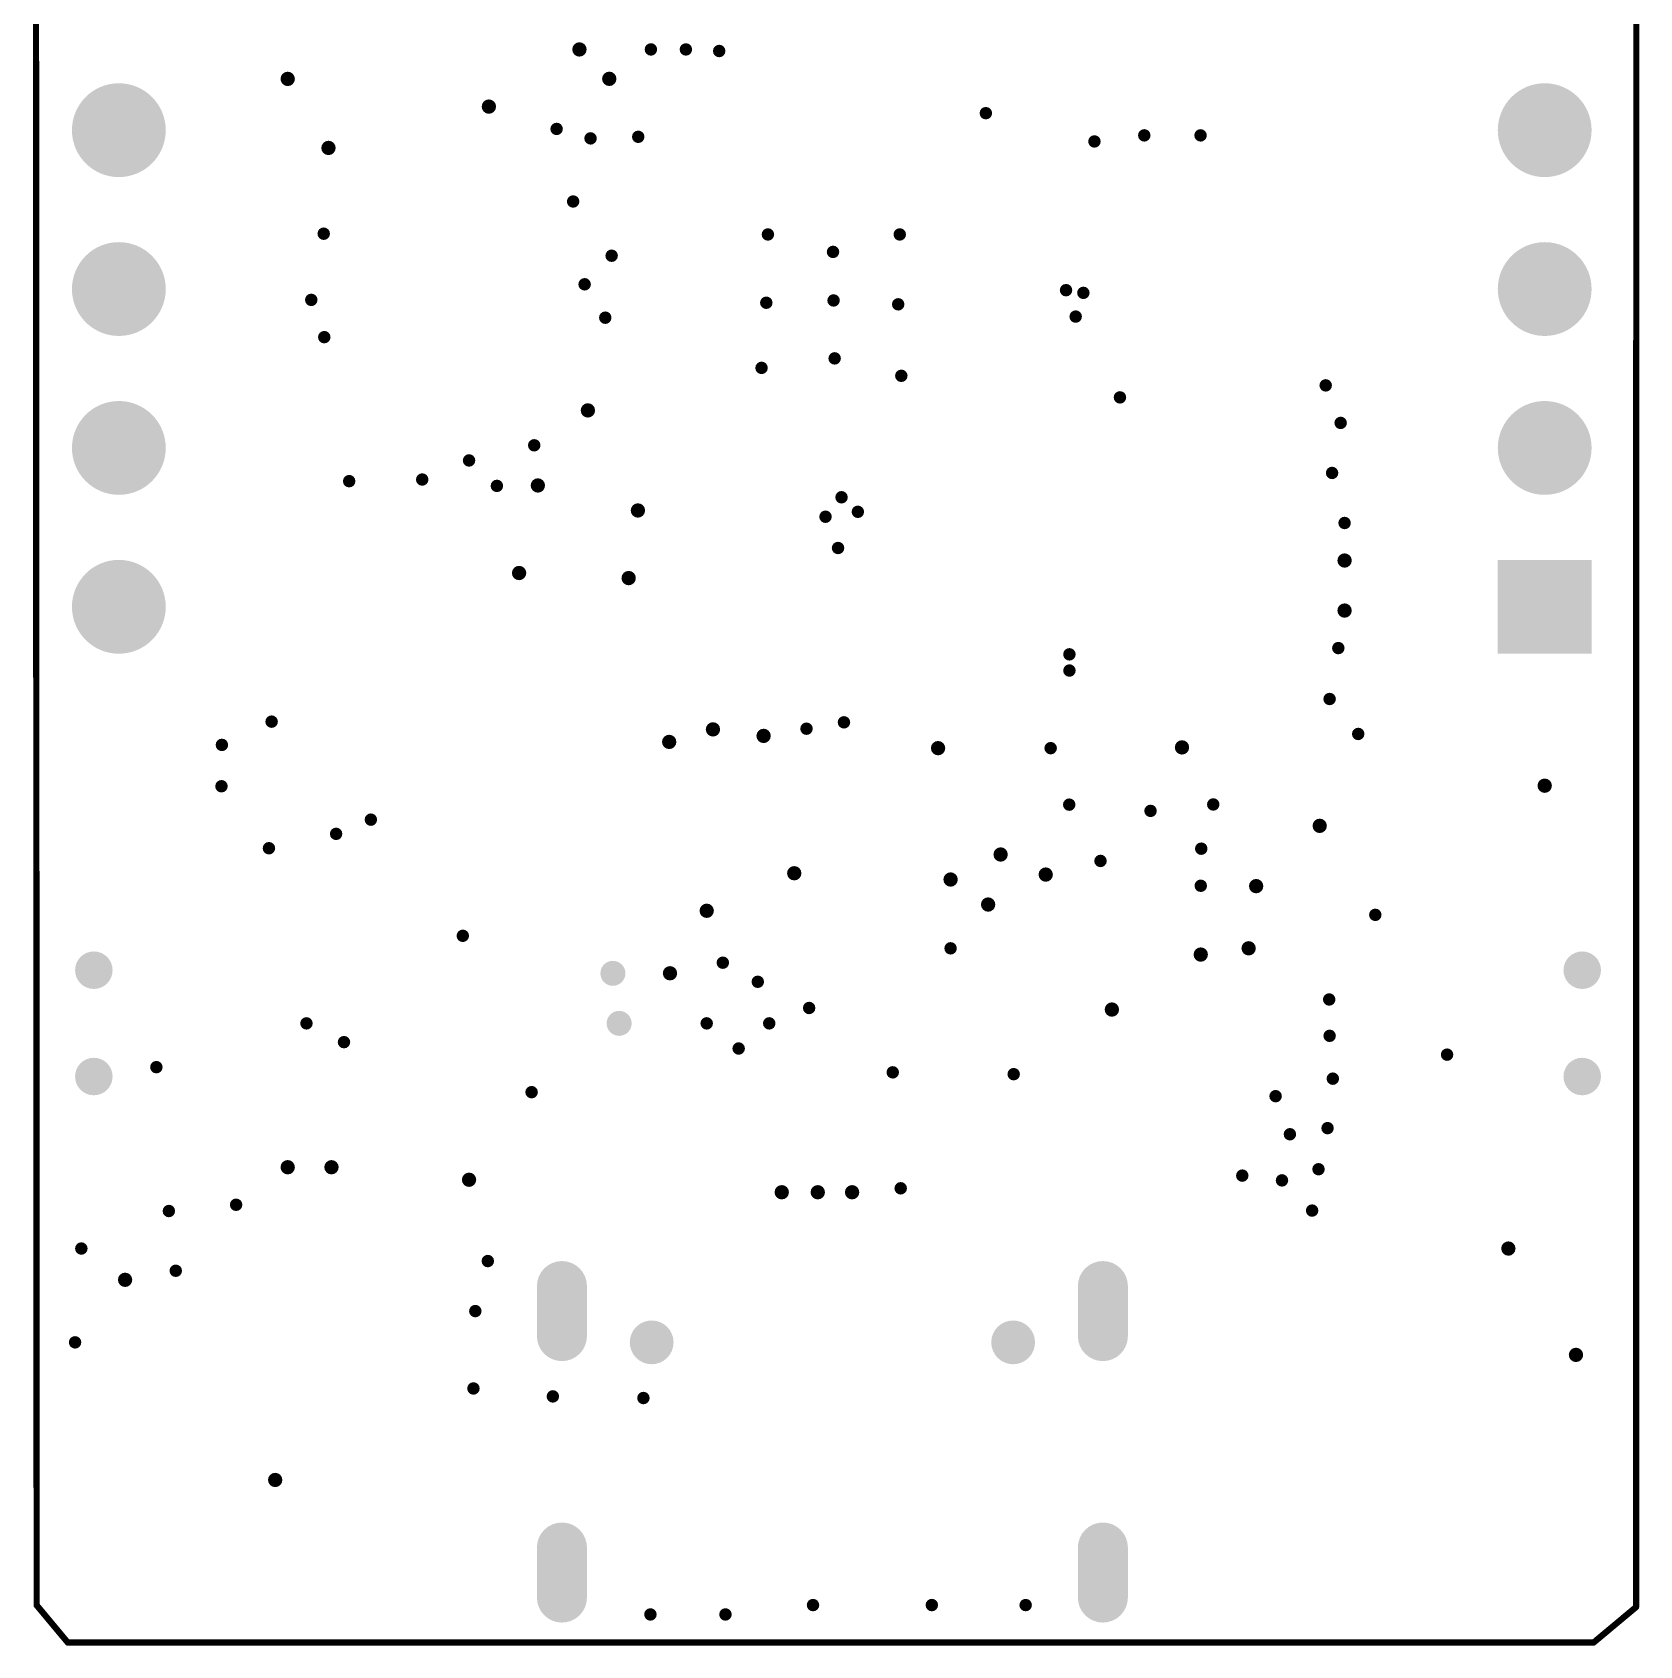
# Model space of a CAD drawing. Header units: millimetres. Extents: x -0.4 to 25.3, y -0.4 to 51.3.
# Drawn here: x -0.44 to 25.26, y -0.43 to 25.36 of the extents above; entities that cross this region are included whole.
import ezdxf

# ---------------------------------------------------------------- set-up
doc = ezdxf.new("R2010")
doc.units = ezdxf.units.MM
for name, color, linetype in [('KeepOutLayer', 6, 'Continuous'), ('MultiLayer', 9, 'Continuous'), ('PadHoleLayer', 156, 'Continuous'), ('ViaHoleLayer', 16, 'Continuous')]:
    doc.layers.add(name, color=color, linetype=linetype)

# ---------------------------------------------------------------- blocks, each defined once
blk = doc.blocks.new('HDR1X12_74')
at = {"layer": 'MultiLayer'}
blk.add_hatch(color=9, dxfattribs=at).paths.add_polyline_path([(-0.75, 0.75), (0.75, 0.75), (0.75, -0.75), (-0.75, -0.75)])
h = blk.add_hatch(color=9, dxfattribs=at)
edge = h.paths.add_edge_path()
edge.add_arc((2.54, 0), 0.75, 0, 360)
h = blk.add_hatch(color=9, dxfattribs=at)
edge = h.paths.add_edge_path()
edge.add_arc((5.08, 0), 0.75, 0, 360)
h = blk.add_hatch(color=9, dxfattribs=at)
edge = h.paths.add_edge_path()
edge.add_arc((7.62, 0), 0.75, 0, 360)
h = blk.add_hatch(color=9, dxfattribs=at)
edge = h.paths.add_edge_path()
edge.add_arc((10.16, 0), 0.75, 0, 360)
h = blk.add_hatch(color=9, dxfattribs=at)
edge = h.paths.add_edge_path()
edge.add_arc((12.7, 0), 0.75, 0, 360)
h = blk.add_hatch(color=9, dxfattribs=at)
edge = h.paths.add_edge_path()
edge.add_arc((15.24, 0), 0.75, 0, 360)
h = blk.add_hatch(color=9, dxfattribs=at)
edge = h.paths.add_edge_path()
edge.add_arc((17.78, 0), 0.75, 0, 360)
h = blk.add_hatch(color=9, dxfattribs=at)
edge = h.paths.add_edge_path()
edge.add_arc((20.32, 0), 0.75, 0, 360)
h = blk.add_hatch(color=9, dxfattribs=at)
edge = h.paths.add_edge_path()
edge.add_arc((22.86, 0), 0.75, 0, 360)
h = blk.add_hatch(color=9, dxfattribs=at)
edge = h.paths.add_edge_path()
edge.add_arc((25.4, 0), 0.75, 0, 360)
h = blk.add_hatch(color=9, dxfattribs=at)
edge = h.paths.add_edge_path()
edge.add_arc((27.94, 0), 0.75, 0, 360)
at = {"layer": 'PadHoleLayer'}
h = blk.add_hatch(color=156, dxfattribs=at)
edge = h.paths.add_edge_path()
edge.add_arc((0, 0), 0.45, 0, 360)
h = blk.add_hatch(color=156, dxfattribs=at)
edge = h.paths.add_edge_path()
edge.add_arc((2.54, 0), 0.45, 0, 360)
h = blk.add_hatch(color=156, dxfattribs=at)
edge = h.paths.add_edge_path()
edge.add_arc((5.08, 0), 0.45, 0, 360)
h = blk.add_hatch(color=156, dxfattribs=at)
edge = h.paths.add_edge_path()
edge.add_arc((7.62, 0), 0.45, 0, 360)
h = blk.add_hatch(color=156, dxfattribs=at)
edge = h.paths.add_edge_path()
edge.add_arc((10.16, 0), 0.45, 0, 360)
h = blk.add_hatch(color=156, dxfattribs=at)
edge = h.paths.add_edge_path()
edge.add_arc((12.7, 0), 0.45, 0, 360)
h = blk.add_hatch(color=156, dxfattribs=at)
edge = h.paths.add_edge_path()
edge.add_arc((15.24, 0), 0.45, 0, 360)
h = blk.add_hatch(color=156, dxfattribs=at)
edge = h.paths.add_edge_path()
edge.add_arc((17.78, 0), 0.45, 0, 360)
h = blk.add_hatch(color=156, dxfattribs=at)
edge = h.paths.add_edge_path()
edge.add_arc((20.32, 0), 0.45, 0, 360)
h = blk.add_hatch(color=156, dxfattribs=at)
edge = h.paths.add_edge_path()
edge.add_arc((22.86, 0), 0.45, 0, 360)
h = blk.add_hatch(color=156, dxfattribs=at)
edge = h.paths.add_edge_path()
edge.add_arc((25.4, 0), 0.45, 0, 360)
h = blk.add_hatch(color=156, dxfattribs=at)
edge = h.paths.add_edge_path()
edge.add_arc((27.94, 0), 0.45, 0, 360)
blk = doc.blocks.new('HDR1X12_75')
at = {"layer": 'MultiLayer'}
blk.add_hatch(color=9, dxfattribs=at).paths.add_polyline_path([(-0.75, 0.75), (0.75, 0.75), (0.75, -0.75), (-0.75, -0.75)])
h = blk.add_hatch(color=9, dxfattribs=at)
edge = h.paths.add_edge_path()
edge.add_arc((2.54, 0), 0.75, 0, 360)
h = blk.add_hatch(color=9, dxfattribs=at)
edge = h.paths.add_edge_path()
edge.add_arc((5.08, 0), 0.75, 0, 360)
h = blk.add_hatch(color=9, dxfattribs=at)
edge = h.paths.add_edge_path()
edge.add_arc((7.62, 0), 0.75, 0, 360)
h = blk.add_hatch(color=9, dxfattribs=at)
edge = h.paths.add_edge_path()
edge.add_arc((10.16, 0), 0.75, 0, 360)
h = blk.add_hatch(color=9, dxfattribs=at)
edge = h.paths.add_edge_path()
edge.add_arc((12.7, 0), 0.75, 0, 360)
h = blk.add_hatch(color=9, dxfattribs=at)
edge = h.paths.add_edge_path()
edge.add_arc((15.24, 0), 0.75, 0, 360)
h = blk.add_hatch(color=9, dxfattribs=at)
edge = h.paths.add_edge_path()
edge.add_arc((17.78, 0), 0.75, 0, 360)
h = blk.add_hatch(color=9, dxfattribs=at)
edge = h.paths.add_edge_path()
edge.add_arc((20.32, 0), 0.75, 0, 360)
h = blk.add_hatch(color=9, dxfattribs=at)
edge = h.paths.add_edge_path()
edge.add_arc((22.86, 0), 0.75, 0, 360)
h = blk.add_hatch(color=9, dxfattribs=at)
edge = h.paths.add_edge_path()
edge.add_arc((25.4, 0), 0.75, 0, 360)
h = blk.add_hatch(color=9, dxfattribs=at)
edge = h.paths.add_edge_path()
edge.add_arc((27.94, 0), 0.75, 0, 360)
at = {"layer": 'PadHoleLayer'}
h = blk.add_hatch(color=156, dxfattribs=at)
edge = h.paths.add_edge_path()
edge.add_arc((0, 0), 0.45, 0, 360)
h = blk.add_hatch(color=156, dxfattribs=at)
edge = h.paths.add_edge_path()
edge.add_arc((2.54, 0), 0.45, 0, 360)
h = blk.add_hatch(color=156, dxfattribs=at)
edge = h.paths.add_edge_path()
edge.add_arc((5.08, 0), 0.45, 0, 360)
h = blk.add_hatch(color=156, dxfattribs=at)
edge = h.paths.add_edge_path()
edge.add_arc((7.62, 0), 0.45, 0, 360)
h = blk.add_hatch(color=156, dxfattribs=at)
edge = h.paths.add_edge_path()
edge.add_arc((10.16, 0), 0.45, 0, 360)
h = blk.add_hatch(color=156, dxfattribs=at)
edge = h.paths.add_edge_path()
edge.add_arc((12.7, 0), 0.45, 0, 360)
h = blk.add_hatch(color=156, dxfattribs=at)
edge = h.paths.add_edge_path()
edge.add_arc((15.24, 0), 0.45, 0, 360)
h = blk.add_hatch(color=156, dxfattribs=at)
edge = h.paths.add_edge_path()
edge.add_arc((17.78, 0), 0.45, 0, 360)
h = blk.add_hatch(color=156, dxfattribs=at)
edge = h.paths.add_edge_path()
edge.add_arc((20.32, 0), 0.45, 0, 360)
h = blk.add_hatch(color=156, dxfattribs=at)
edge = h.paths.add_edge_path()
edge.add_arc((22.86, 0), 0.45, 0, 360)
h = blk.add_hatch(color=156, dxfattribs=at)
edge = h.paths.add_edge_path()
edge.add_arc((25.4, 0), 0.45, 0, 360)
h = blk.add_hatch(color=156, dxfattribs=at)
edge = h.paths.add_edge_path()
edge.add_arc((27.94, 0), 0.45, 0, 360)
blk = doc.blocks.new('TS24CA_84')
at = {"layer": 'MultiLayer'}
h = blk.add_hatch(color=9, dxfattribs=at)
edge = h.paths.add_edge_path()
edge.add_arc((-0.85, 0), 0.3, 0, 360)
h = blk.add_hatch(color=9, dxfattribs=at)
edge = h.paths.add_edge_path()
edge.add_arc((0.85, 0), 0.3, 0, 360)
at = {"layer": 'PadHoleLayer'}
h = blk.add_hatch(color=156, dxfattribs=at)
edge = h.paths.add_edge_path()
edge.add_arc((-0.85, 0), 0.3, 0, 360)
h = blk.add_hatch(color=156, dxfattribs=at)
edge = h.paths.add_edge_path()
edge.add_arc((0.85, 0), 0.3, 0, 360)
blk = doc.blocks.new('TS24CA_105')
at = {"layer": 'MultiLayer'}
h = blk.add_hatch(color=9, dxfattribs=at)
edge = h.paths.add_edge_path()
edge.add_arc((-0.85, 0), 0.3, 0, 360)
h = blk.add_hatch(color=9, dxfattribs=at)
edge = h.paths.add_edge_path()
edge.add_arc((0.85, 0), 0.3, 0, 360)
at = {"layer": 'PadHoleLayer'}
h = blk.add_hatch(color=156, dxfattribs=at)
edge = h.paths.add_edge_path()
edge.add_arc((-0.85, 0), 0.3, 0, 360)
h = blk.add_hatch(color=156, dxfattribs=at)
edge = h.paths.add_edge_path()
edge.add_arc((0.85, 0), 0.3, 0, 360)
blk = doc.blocks.new('TYPE_C3_0_USB_109')
at = {"layer": 'MultiLayer'}
h = blk.add_hatch(color=9, dxfattribs=at)
edge = h.paths.add_edge_path()
edge.add_arc((-4.325, 1.37), 0.4, 180, 360)
edge.add_line((-3.925, 1.37), (-3.925, 2.17))
edge.add_arc((-4.325, 2.17), 0.4, 0, 180)
edge.add_line((-4.725, 2.17), (-4.725, 1.37))
h = blk.add_hatch(color=9, dxfattribs=at)
edge = h.paths.add_edge_path()
edge.add_arc((4.325, 1.37), 0.4, 180, 360)
edge.add_line((4.725, 1.37), (4.725, 2.17))
edge.add_arc((4.325, 2.17), 0.4, 0, 180)
edge.add_line((3.925, 2.17), (3.925, 1.37))
h = blk.add_hatch(color=9, dxfattribs=at)
edge = h.paths.add_edge_path()
edge.add_arc((-2.89, 1.27), 0.35, 0, 360)
h = blk.add_hatch(color=9, dxfattribs=at)
edge = h.paths.add_edge_path()
edge.add_arc((2.89, 1.27), 0.35, 0, 360)
h = blk.add_hatch(color=9, dxfattribs=at)
edge = h.paths.add_edge_path()
edge.add_arc((-4.325, -2.81), 0.4, 180, 360)
edge.add_line((-3.925, -2.81), (-3.925, -2.01))
edge.add_arc((-4.325, -2.01), 0.4, 0, 180)
edge.add_line((-4.725, -2.01), (-4.725, -2.81))
h = blk.add_hatch(color=9, dxfattribs=at)
edge = h.paths.add_edge_path()
edge.add_arc((4.325, -2.81), 0.4, 180, 360)
edge.add_line((4.725, -2.81), (4.725, -2.01))
edge.add_arc((4.325, -2.01), 0.4, 0, 180)
edge.add_line((3.925, -2.01), (3.925, -2.81))
at = {"layer": 'PadHoleLayer'}
h = blk.add_hatch(color=156, dxfattribs=at)
edge = h.paths.add_edge_path()
edge.add_arc((-4.325, 1.42), 0.3, 180, 360)
edge.add_line((-4.025, 1.42), (-4.025, 2.12))
edge.add_arc((-4.325, 2.12), 0.3, 0, 180)
edge.add_line((-4.625, 2.12), (-4.625, 1.42))
h = blk.add_hatch(color=156, dxfattribs=at)
edge = h.paths.add_edge_path()
edge.add_arc((4.325, 1.42), 0.3, 180, 360)
edge.add_line((4.625, 1.42), (4.625, 2.12))
edge.add_arc((4.325, 2.12), 0.3, 0, 180)
edge.add_line((4.025, 2.12), (4.025, 1.42))
h = blk.add_hatch(color=156, dxfattribs=at)
edge = h.paths.add_edge_path()
edge.add_arc((-2.89, 1.27), 0.35, 0, 360)
h = blk.add_hatch(color=156, dxfattribs=at)
edge = h.paths.add_edge_path()
edge.add_arc((2.89, 1.27), 0.35, 0, 360)
h = blk.add_hatch(color=156, dxfattribs=at)
edge = h.paths.add_edge_path()
edge.add_arc((-4.325, -2.76), 0.3, 180, 360)
edge.add_line((-4.025, -2.76), (-4.025, -2.06))
edge.add_arc((-4.325, -2.06), 0.3, 0, 180)
edge.add_line((-4.625, -2.06), (-4.625, -2.76))
h = blk.add_hatch(color=156, dxfattribs=at)
edge = h.paths.add_edge_path()
edge.add_arc((4.325, -2.76), 0.3, 180, 360)
edge.add_line((4.625, -2.76), (4.625, -2.06))
edge.add_arc((4.325, -2.06), 0.3, 0, 180)
edge.add_line((4.025, -2.06), (4.025, -2.76))

msp = doc.modelspace()

# ---------------------------------------------------------------- hatches: boundary and pattern name
at = {"layer": 'PadHoleLayer'}
h = msp.add_hatch(color=156, dxfattribs=at)
edge = h.paths.add_edge_path()
edge.add_arc((25.201, 1.6), 0.0191, 0, 360)
h = msp.add_hatch(color=156, dxfattribs=at)
edge = h.paths.add_edge_path()
edge.add_arc((25.201, 1.6), 0.0191, 0, 360)
h = msp.add_hatch(color=156, dxfattribs=at)
edge = h.paths.add_edge_path()
edge.add_arc((25.201, 1.6), 0.0191, 0, 360)
h = msp.add_hatch(color=156, dxfattribs=at)
edge = h.paths.add_edge_path()
edge.add_arc((25.201, 1.6), 0.0191, 0, 360)
h = msp.add_hatch(color=156, dxfattribs=at)
edge = h.paths.add_edge_path()
edge.add_arc((-0.375, 1.509), 0.0191, 0, 360)
h = msp.add_hatch(color=156, dxfattribs=at)
edge = h.paths.add_edge_path()
edge.add_arc((-0.375, 1.509), 0.0191, 0, 360)
h = msp.add_hatch(color=156, dxfattribs=at)
edge = h.paths.add_edge_path()
edge.add_arc((-0.375, 1.509), 0.0191, 0, 360)
h = msp.add_hatch(color=156, dxfattribs=at)
edge = h.paths.add_edge_path()
edge.add_arc((-0.375, 1.509), 0.0191, 0, 360)
at = {"layer": 'ViaHoleLayer'}
h = msp.add_hatch(color=16, dxfattribs=at)
edge = h.paths.add_edge_path()
edge.add_arc((8.305, 25.088), 0.115, 0, 360)
h = msp.add_hatch(color=16, dxfattribs=at)
edge = h.paths.add_edge_path()
edge.add_arc((9.448, 25.088), 0.1, 0, 360)
h = msp.add_hatch(color=16, dxfattribs=at)
edge = h.paths.add_edge_path()
edge.add_arc((10.007, 25.088), 0.1, 0, 360)
h = msp.add_hatch(color=16, dxfattribs=at)
edge = h.paths.add_edge_path()
edge.add_arc((10.54, 25.063), 0.1, 0, 360)
h = msp.add_hatch(color=16, dxfattribs=at)
edge = h.paths.add_edge_path()
edge.add_arc((3.64, 24.617), 0.115, 0, 360)
h = msp.add_hatch(color=16, dxfattribs=at)
edge = h.paths.add_edge_path()
edge.add_arc((8.782, 24.618), 0.115, 0, 360)
h = msp.add_hatch(color=16, dxfattribs=at)
edge = h.paths.add_edge_path()
edge.add_arc((6.857, 24.174), 0.115, 0, 360)
h = msp.add_hatch(color=16, dxfattribs=at)
edge = h.paths.add_edge_path()
edge.add_arc((14.804, 24.069), 0.1, 0, 360)
h = msp.add_hatch(color=16, dxfattribs=at)
edge = h.paths.add_edge_path()
edge.add_arc((7.94, 23.817), 0.1, 0, 360)
h = msp.add_hatch(color=16, dxfattribs=at)
edge = h.paths.add_edge_path()
edge.add_arc((8.483, 23.666), 0.1, 0, 360)
h = msp.add_hatch(color=16, dxfattribs=at)
edge = h.paths.add_edge_path()
edge.add_arc((9.245, 23.691), 0.1, 0, 360)
h = msp.add_hatch(color=16, dxfattribs=at)
edge = h.paths.add_edge_path()
edge.add_arc((17.337, 23.714), 0.1, 0, 360)
h = msp.add_hatch(color=16, dxfattribs=at)
edge = h.paths.add_edge_path()
edge.add_arc((18.237, 23.714), 0.1, 0, 360)
h = msp.add_hatch(color=16, dxfattribs=at)
edge = h.paths.add_edge_path()
edge.add_arc((4.292, 23.513), 0.115, 0, 360)
h = msp.add_hatch(color=16, dxfattribs=at)
edge = h.paths.add_edge_path()
edge.add_arc((16.54, 23.617), 0.1, 0, 360)
h = msp.add_hatch(color=16, dxfattribs=at)
edge = h.paths.add_edge_path()
edge.add_arc((8.204, 22.657), 0.1, 0, 360)
h = msp.add_hatch(color=16, dxfattribs=at)
edge = h.paths.add_edge_path()
edge.add_arc((4.216, 22.142), 0.1, 0, 360)
h = msp.add_hatch(color=16, dxfattribs=at)
edge = h.paths.add_edge_path()
edge.add_arc((11.319, 22.13), 0.1, 0, 360)
h = msp.add_hatch(color=16, dxfattribs=at)
edge = h.paths.add_edge_path()
edge.add_arc((13.427, 22.13), 0.1, 0, 360)
h = msp.add_hatch(color=16, dxfattribs=at)
edge = h.paths.add_edge_path()
edge.add_arc((12.36, 21.851), 0.1, 0, 360)
h = msp.add_hatch(color=16, dxfattribs=at)
edge = h.paths.add_edge_path()
edge.add_arc((8.82, 21.79), 0.1, 0, 360)
h = msp.add_hatch(color=16, dxfattribs=at)
edge = h.paths.add_edge_path()
edge.add_arc((8.388, 21.333), 0.1, 0, 360)
h = msp.add_hatch(color=16, dxfattribs=at)
edge = h.paths.add_edge_path()
edge.add_arc((4.017, 21.084), 0.1, 0, 360)
h = msp.add_hatch(color=16, dxfattribs=at)
edge = h.paths.add_edge_path()
edge.add_arc((12.369, 21.075), 0.1, 0, 360)
h = msp.add_hatch(color=16, dxfattribs=at)
edge = h.paths.add_edge_path()
edge.add_arc((16.086, 21.239), 0.1, 0, 360)
h = msp.add_hatch(color=16, dxfattribs=at)
edge = h.paths.add_edge_path()
edge.add_arc((16.363, 21.196), 0.1, 0, 360)
h = msp.add_hatch(color=16, dxfattribs=at)
edge = h.paths.add_edge_path()
edge.add_arc((8.718, 20.799), 0.1, 0, 360)
h = msp.add_hatch(color=16, dxfattribs=at)
edge = h.paths.add_edge_path()
edge.add_arc((11.293, 21.038), 0.1, 0, 360)
h = msp.add_hatch(color=16, dxfattribs=at)
edge = h.paths.add_edge_path()
edge.add_arc((13.402, 21.013), 0.1, 0, 360)
h = msp.add_hatch(color=16, dxfattribs=at)
edge = h.paths.add_edge_path()
edge.add_arc((16.24, 20.817), 0.1, 0, 360)
h = msp.add_hatch(color=16, dxfattribs=at)
edge = h.paths.add_edge_path()
edge.add_arc((4.225, 20.488), 0.1, 0, 360)
h = msp.add_hatch(color=16, dxfattribs=at)
edge = h.paths.add_edge_path()
edge.add_arc((12.386, 20.149), 0.1, 0, 360)
h = msp.add_hatch(color=16, dxfattribs=at)
edge = h.paths.add_edge_path()
edge.add_arc((11.217, 19.997), 0.1, 0, 360)
h = msp.add_hatch(color=16, dxfattribs=at)
edge = h.paths.add_edge_path()
edge.add_arc((13.452, 19.87), 0.1, 0, 360)
h = msp.add_hatch(color=16, dxfattribs=at)
edge = h.paths.add_edge_path()
edge.add_arc((16.948, 19.525), 0.1, 0, 360)
h = msp.add_hatch(color=16, dxfattribs=at)
edge = h.paths.add_edge_path()
edge.add_arc((20.238, 19.717), 0.1, 0, 360)
h = msp.add_hatch(color=16, dxfattribs=at)
edge = h.paths.add_edge_path()
edge.add_arc((8.44, 19.317), 0.115, 0, 360)
h = msp.add_hatch(color=16, dxfattribs=at)
edge = h.paths.add_edge_path()
edge.add_arc((20.477, 19.117), 0.1, 0, 360)
h = msp.add_hatch(color=16, dxfattribs=at)
edge = h.paths.add_edge_path()
edge.add_arc((7.582, 18.759), 0.1, 0, 360)
h = msp.add_hatch(color=16, dxfattribs=at)
edge = h.paths.add_edge_path()
edge.add_arc((6.54, 18.517), 0.1, 0, 360)
h = msp.add_hatch(color=16, dxfattribs=at)
edge = h.paths.add_edge_path()
edge.add_arc((20.34, 18.317), 0.1, 0, 360)
h = msp.add_hatch(color=16, dxfattribs=at)
edge = h.paths.add_edge_path()
edge.add_arc((4.623, 18.186), 0.1, 0, 360)
h = msp.add_hatch(color=16, dxfattribs=at)
edge = h.paths.add_edge_path()
edge.add_arc((5.791, 18.212), 0.1, 0, 360)
h = msp.add_hatch(color=16, dxfattribs=at)
edge = h.paths.add_edge_path()
edge.add_arc((6.985, 18.11), 0.1, 0, 360)
h = msp.add_hatch(color=16, dxfattribs=at)
edge = h.paths.add_edge_path()
edge.add_arc((7.64, 18.117), 0.115, 0, 360)
h = msp.add_hatch(color=16, dxfattribs=at)
edge = h.paths.add_edge_path()
edge.add_arc((9.24, 17.717), 0.115, 0, 360)
h = msp.add_hatch(color=16, dxfattribs=at)
edge = h.paths.add_edge_path()
edge.add_arc((12.496, 17.928), 0.1, 0, 360)
h = msp.add_hatch(color=16, dxfattribs=at)
edge = h.paths.add_edge_path()
edge.add_arc((12.24, 17.617), 0.1, 0, 360)
h = msp.add_hatch(color=16, dxfattribs=at)
edge = h.paths.add_edge_path()
edge.add_arc((12.757, 17.696), 0.1, 0, 360)
h = msp.add_hatch(color=16, dxfattribs=at)
edge = h.paths.add_edge_path()
edge.add_arc((20.54, 17.517), 0.1, 0, 360)
h = msp.add_hatch(color=16, dxfattribs=at)
edge = h.paths.add_edge_path()
edge.add_arc((12.44, 17.117), 0.1, 0, 360)
h = msp.add_hatch(color=16, dxfattribs=at)
edge = h.paths.add_edge_path()
edge.add_arc((20.54, 16.917), 0.115, 0, 360)
h = msp.add_hatch(color=16, dxfattribs=at)
edge = h.paths.add_edge_path()
edge.add_arc((7.34, 16.717), 0.115, 0, 360)
h = msp.add_hatch(color=16, dxfattribs=at)
edge = h.paths.add_edge_path()
edge.add_arc((9.092, 16.636), 0.115, 0, 360)
h = msp.add_hatch(color=16, dxfattribs=at)
edge = h.paths.add_edge_path()
edge.add_arc((20.54, 16.117), 0.115, 0, 360)
h = msp.add_hatch(color=16, dxfattribs=at)
edge = h.paths.add_edge_path()
edge.add_arc((16.14, 15.417), 0.1, 0, 360)
h = msp.add_hatch(color=16, dxfattribs=at)
edge = h.paths.add_edge_path()
edge.add_arc((20.44, 15.517), 0.1, 0, 360)
h = msp.add_hatch(color=16, dxfattribs=at)
edge = h.paths.add_edge_path()
edge.add_arc((16.14, 15.158), 0.1, 0, 360)
h = msp.add_hatch(color=16, dxfattribs=at)
edge = h.paths.add_edge_path()
edge.add_arc((20.301, 14.703), 0.1, 0, 360)
h = msp.add_hatch(color=16, dxfattribs=at)
edge = h.paths.add_edge_path()
edge.add_arc((3.383, 14.341), 0.1, 0, 360)
h = msp.add_hatch(color=16, dxfattribs=at)
edge = h.paths.add_edge_path()
edge.add_arc((10.44, 14.217), 0.115, 0, 360)
h = msp.add_hatch(color=16, dxfattribs=at)
edge = h.paths.add_edge_path()
edge.add_arc((11.25, 14.113), 0.115, 0, 360)
h = msp.add_hatch(color=16, dxfattribs=at)
edge = h.paths.add_edge_path()
edge.add_arc((11.936, 14.228), 0.1, 0, 360)
h = msp.add_hatch(color=16, dxfattribs=at)
edge = h.paths.add_edge_path()
edge.add_arc((12.535, 14.33), 0.1, 0, 360)
h = msp.add_hatch(color=16, dxfattribs=at)
edge = h.paths.add_edge_path()
edge.add_arc((20.758, 14.144), 0.1, 0, 360)
h = msp.add_hatch(color=16, dxfattribs=at)
edge = h.paths.add_edge_path()
edge.add_arc((2.588, 13.969), 0.1, 0, 360)
h = msp.add_hatch(color=16, dxfattribs=at)
edge = h.paths.add_edge_path()
edge.add_arc((9.74, 14.017), 0.115, 0, 360)
h = msp.add_hatch(color=16, dxfattribs=at)
edge = h.paths.add_edge_path()
edge.add_arc((14.04, 13.917), 0.115, 0, 360)
h = msp.add_hatch(color=16, dxfattribs=at)
edge = h.paths.add_edge_path()
edge.add_arc((15.84, 13.917), 0.1, 0, 360)
h = msp.add_hatch(color=16, dxfattribs=at)
edge = h.paths.add_edge_path()
edge.add_arc((17.94, 13.929), 0.115, 0, 360)
h = msp.add_hatch(color=16, dxfattribs=at)
edge = h.paths.add_edge_path()
edge.add_arc((23.74, 13.317), 0.115, 0, 360)
h = msp.add_hatch(color=16, dxfattribs=at)
edge = h.paths.add_edge_path()
edge.add_arc((2.581, 13.308), 0.1, 0, 360)
h = msp.add_hatch(color=16, dxfattribs=at)
edge = h.paths.add_edge_path()
edge.add_arc((16.137, 13.014), 0.1, 0, 360)
h = msp.add_hatch(color=16, dxfattribs=at)
edge = h.paths.add_edge_path()
edge.add_arc((17.437, 12.914), 0.1, 0, 360)
h = msp.add_hatch(color=16, dxfattribs=at)
edge = h.paths.add_edge_path()
edge.add_arc((18.44, 13.017), 0.1, 0, 360)
h = msp.add_hatch(color=16, dxfattribs=at)
edge = h.paths.add_edge_path()
edge.add_arc((4.414, 12.547), 0.1, 0, 360)
h = msp.add_hatch(color=16, dxfattribs=at)
edge = h.paths.add_edge_path()
edge.add_arc((4.97, 12.774), 0.1, 0, 360)
h = msp.add_hatch(color=16, dxfattribs=at)
edge = h.paths.add_edge_path()
edge.add_arc((20.142, 12.675), 0.115, 0, 360)
h = msp.add_hatch(color=16, dxfattribs=at)
edge = h.paths.add_edge_path()
edge.add_arc((3.34, 12.317), 0.1, 0, 360)
h = msp.add_hatch(color=16, dxfattribs=at)
edge = h.paths.add_edge_path()
edge.add_arc((18.248, 12.31), 0.1, 0, 360)
h = msp.add_hatch(color=16, dxfattribs=at)
edge = h.paths.add_edge_path()
edge.add_arc((15.04, 12.217), 0.115, 0, 360)
h = msp.add_hatch(color=16, dxfattribs=at)
edge = h.paths.add_edge_path()
edge.add_arc((16.637, 12.114), 0.1, 0, 360)
h = msp.add_hatch(color=16, dxfattribs=at)
edge = h.paths.add_edge_path()
edge.add_arc((11.74, 11.917), 0.115, 0, 360)
h = msp.add_hatch(color=16, dxfattribs=at)
edge = h.paths.add_edge_path()
edge.add_arc((14.24, 11.817), 0.115, 0, 360)
h = msp.add_hatch(color=16, dxfattribs=at)
edge = h.paths.add_edge_path()
edge.add_arc((15.761, 11.896), 0.115, 0, 360)
h = msp.add_hatch(color=16, dxfattribs=at)
edge = h.paths.add_edge_path()
edge.add_arc((18.24, 11.717), 0.1, 0, 360)
h = msp.add_hatch(color=16, dxfattribs=at)
edge = h.paths.add_edge_path()
edge.add_arc((19.126, 11.711), 0.115, 0, 360)
h = msp.add_hatch(color=16, dxfattribs=at)
edge = h.paths.add_edge_path()
edge.add_arc((10.34, 11.317), 0.115, 0, 360)
h = msp.add_hatch(color=16, dxfattribs=at)
edge = h.paths.add_edge_path()
edge.add_arc((14.84, 11.417), 0.115, 0, 360)
h = msp.add_hatch(color=16, dxfattribs=at)
edge = h.paths.add_edge_path()
edge.add_arc((21.031, 11.252), 0.1, 0, 360)
h = msp.add_hatch(color=16, dxfattribs=at)
edge = h.paths.add_edge_path()
edge.add_arc((6.44, 10.917), 0.1, 0, 360)
h = msp.add_hatch(color=16, dxfattribs=at)
edge = h.paths.add_edge_path()
edge.add_arc((10.598, 10.487), 0.1, 0, 360)
h = msp.add_hatch(color=16, dxfattribs=at)
edge = h.paths.add_edge_path()
edge.add_arc((14.24, 10.717), 0.1, 0, 360)
h = msp.add_hatch(color=16, dxfattribs=at)
edge = h.paths.add_edge_path()
edge.add_arc((18.24, 10.617), 0.115, 0, 360)
h = msp.add_hatch(color=16, dxfattribs=at)
edge = h.paths.add_edge_path()
edge.add_arc((19.006, 10.717), 0.115, 0, 360)
h = msp.add_hatch(color=16, dxfattribs=at)
edge = h.paths.add_edge_path()
edge.add_arc((8.84, 10.317), 0.2, 0, 360)
h = msp.add_hatch(color=16, dxfattribs=at)
edge = h.paths.add_edge_path()
edge.add_arc((9.753, 10.318), 0.115, 0, 360)
h = msp.add_hatch(color=16, dxfattribs=at)
edge = h.paths.add_edge_path()
edge.add_arc((11.157, 10.182), 0.1, 0, 360)
h = msp.add_hatch(color=16, dxfattribs=at)
edge = h.paths.add_edge_path()
edge.add_arc((11.978, 9.763), 0.1, 0, 360)
h = msp.add_hatch(color=16, dxfattribs=at)
edge = h.paths.add_edge_path()
edge.add_arc((16.819, 9.738), 0.115, 0, 360)
h = msp.add_hatch(color=16, dxfattribs=at)
edge = h.paths.add_edge_path()
edge.add_arc((20.294, 9.899), 0.1, 0, 360)
h = msp.add_hatch(color=16, dxfattribs=at)
edge = h.paths.add_edge_path()
edge.add_arc((3.94, 9.517), 0.1, 0, 360)
h = msp.add_hatch(color=16, dxfattribs=at)
edge = h.paths.add_edge_path()
edge.add_arc((8.94, 9.517), 0.2, 0, 360)
h = msp.add_hatch(color=16, dxfattribs=at)
edge = h.paths.add_edge_path()
edge.add_arc((10.34, 9.517), 0.1, 0, 360)
h = msp.add_hatch(color=16, dxfattribs=at)
edge = h.paths.add_edge_path()
edge.add_arc((11.34, 9.517), 0.1, 0, 360)
h = msp.add_hatch(color=16, dxfattribs=at)
edge = h.paths.add_edge_path()
edge.add_arc((4.54, 9.217), 0.1, 0, 360)
h = msp.add_hatch(color=16, dxfattribs=at)
edge = h.paths.add_edge_path()
edge.add_arc((20.301, 9.318), 0.1, 0, 360)
h = msp.add_hatch(color=16, dxfattribs=at)
edge = h.paths.add_edge_path()
edge.add_arc((10.851, 9.115), 0.1, 0, 360)
h = msp.add_hatch(color=16, dxfattribs=at)
edge = h.paths.add_edge_path()
edge.add_arc((22.179, 9.017), 0.1, 0, 360)
h = msp.add_hatch(color=16, dxfattribs=at)
edge = h.paths.add_edge_path()
edge.add_arc((1.54, 8.817), 0.1, 0, 360)
h = msp.add_hatch(color=16, dxfattribs=at)
edge = h.paths.add_edge_path()
edge.add_arc((13.315, 8.734), 0.1, 0, 360)
h = msp.add_hatch(color=16, dxfattribs=at)
edge = h.paths.add_edge_path()
edge.add_arc((15.249, 8.705), 0.1, 0, 360)
h = msp.add_hatch(color=16, dxfattribs=at)
edge = h.paths.add_edge_path()
edge.add_arc((7.54, 8.417), 0.1, 0, 360)
h = msp.add_hatch(color=16, dxfattribs=at)
edge = h.paths.add_edge_path()
edge.add_arc((20.352, 8.633), 0.1, 0, 360)
h = msp.add_hatch(color=16, dxfattribs=at)
edge = h.paths.add_edge_path()
edge.add_arc((19.437, 8.353), 0.1, 0, 360)
h = msp.add_hatch(color=16, dxfattribs=at)
edge = h.paths.add_edge_path()
edge.add_arc((19.666, 7.744), 0.1, 0, 360)
h = msp.add_hatch(color=16, dxfattribs=at)
edge = h.paths.add_edge_path()
edge.add_arc((20.268, 7.842), 0.1, 0, 360)
h = msp.add_hatch(color=16, dxfattribs=at)
edge = h.paths.add_edge_path()
edge.add_arc((3.64, 7.217), 0.115, 0, 360)
h = msp.add_hatch(color=16, dxfattribs=at)
edge = h.paths.add_edge_path()
edge.add_arc((4.34, 7.217), 0.115, 0, 360)
h = msp.add_hatch(color=16, dxfattribs=at)
edge = h.paths.add_edge_path()
edge.add_arc((20.123, 7.185), 0.1, 0, 360)
h = msp.add_hatch(color=16, dxfattribs=at)
edge = h.paths.add_edge_path()
edge.add_arc((6.54, 7.017), 0.115, 0, 360)
h = msp.add_hatch(color=16, dxfattribs=at)
edge = h.paths.add_edge_path()
edge.add_arc((13.442, 6.88), 0.1, 0, 360)
h = msp.add_hatch(color=16, dxfattribs=at)
edge = h.paths.add_edge_path()
edge.add_arc((18.904, 7.083), 0.1, 0, 360)
h = msp.add_hatch(color=16, dxfattribs=at)
edge = h.paths.add_edge_path()
edge.add_arc((19.539, 7.007), 0.1, 0, 360)
h = msp.add_hatch(color=16, dxfattribs=at)
edge = h.paths.add_edge_path()
edge.add_arc((2.815, 6.617), 0.1, 0, 360)
h = msp.add_hatch(color=16, dxfattribs=at)
edge = h.paths.add_edge_path()
edge.add_arc((11.54, 6.817), 0.115, 0, 360)
h = msp.add_hatch(color=16, dxfattribs=at)
edge = h.paths.add_edge_path()
edge.add_arc((12.116, 6.817), 0.115, 0, 360)
h = msp.add_hatch(color=16, dxfattribs=at)
edge = h.paths.add_edge_path()
edge.add_arc((12.665, 6.817), 0.115, 0, 360)
h = msp.add_hatch(color=16, dxfattribs=at)
edge = h.paths.add_edge_path()
edge.add_arc((1.74, 6.517), 0.1, 0, 360)
h = msp.add_hatch(color=16, dxfattribs=at)
edge = h.paths.add_edge_path()
edge.add_arc((20.021, 6.524), 0.1, 0, 360)
h = msp.add_hatch(color=16, dxfattribs=at)
edge = h.paths.add_edge_path()
edge.add_arc((0.34, 5.917), 0.1, 0, 360)
h = msp.add_hatch(color=16, dxfattribs=at)
edge = h.paths.add_edge_path()
edge.add_arc((23.159, 5.917), 0.115, 0, 360)
h = msp.add_hatch(color=16, dxfattribs=at)
edge = h.paths.add_edge_path()
edge.add_arc((6.84, 5.717), 0.1, 0, 360)
h = msp.add_hatch(color=16, dxfattribs=at)
edge = h.paths.add_edge_path()
edge.add_arc((1.04, 5.417), 0.115, 0, 360)
h = msp.add_hatch(color=16, dxfattribs=at)
edge = h.paths.add_edge_path()
edge.add_arc((1.85, 5.562), 0.1, 0, 360)
h = msp.add_hatch(color=16, dxfattribs=at)
edge = h.paths.add_edge_path()
edge.add_arc((6.64, 4.917), 0.1, 0, 360)
h = msp.add_hatch(color=16, dxfattribs=at)
edge = h.paths.add_edge_path()
edge.add_arc((0.24, 4.417), 0.1, 0, 360)
h = msp.add_hatch(color=16, dxfattribs=at)
edge = h.paths.add_edge_path()
edge.add_arc((24.24, 4.217), 0.115, 0, 360)
h = msp.add_hatch(color=16, dxfattribs=at)
edge = h.paths.add_edge_path()
edge.add_arc((6.61, 3.68), 0.1, 0, 360)
h = msp.add_hatch(color=16, dxfattribs=at)
edge = h.paths.add_edge_path()
edge.add_arc((7.88, 3.553), 0.1, 0, 360)
h = msp.add_hatch(color=16, dxfattribs=at)
edge = h.paths.add_edge_path()
edge.add_arc((9.328, 3.527), 0.1, 0, 360)
h = msp.add_hatch(color=16, dxfattribs=at)
edge = h.paths.add_edge_path()
edge.add_arc((3.44, 2.217), 0.115, 0, 360)
h = msp.add_hatch(color=16, dxfattribs=at)
edge = h.paths.add_edge_path()
edge.add_arc((12.04, 0.217), 0.1, 0, 360)
h = msp.add_hatch(color=16, dxfattribs=at)
edge = h.paths.add_edge_path()
edge.add_arc((13.94, 0.217), 0.1, 0, 360)
h = msp.add_hatch(color=16, dxfattribs=at)
edge = h.paths.add_edge_path()
edge.add_arc((15.44, 0.217), 0.1, 0, 360)
h = msp.add_hatch(color=16, dxfattribs=at)
edge = h.paths.add_edge_path()
edge.add_arc((9.44, 0.067), 0.1, 0, 360)
h = msp.add_hatch(color=16, dxfattribs=at)
edge = h.paths.add_edge_path()
edge.add_arc((10.64, 0.067), 0.1, 0, 360)

# ---------------------------------------------------------------- linework, layer by layer
at = {"layer": 'KeepOutLayer', "const_width": 0.1}
for points in [[(-0.395, 51.237), (-0.374, 0.214)], [(25.201, 0.185), (25.21, 51.235)], [(-0.374, 0.214), (0.124, -0.383)], [(24.521, -0.383), (25.201, 0.185)], [(0.124, -0.383), (24.521, -0.383)]]:
    msp.add_lwpolyline(points, dxfattribs=at)
at = {"layer": 'KeepOutLayer', "const_width": 0.05}
for points in [[(-0.399, 0.214, 1), (-0.349, 0.214, 1)], [(-0.399, 0.214, 1), (-0.349, 0.214, 1)], [(25.176, 0.185, 1), (25.226, 0.185, 1)], [(25.176, 0.185, 1), (25.226, 0.185, 1)], [(0.099, -0.383, 1), (0.149, -0.383, 1)], [(0.099, -0.383, 1), (0.149, -0.383, 1)], [(24.496, -0.383, 1), (24.546, -0.383, 1)], [(24.496, -0.383, 1), (24.546, -0.383, 1)]]:
    msp.add_lwpolyline(points, format="xyb", close=True, dxfattribs=at)

# ---------------------------------------------------------------- block references
for name, p, rotation in [('HDR1X12_74', (0.94, 44.117), 270), ('HDR1X12_75', (23.74, 16.177), 90), ('TS24CA_84', (0.54, 9.517), 90), ('TS24CA_105', (24.34, 9.517), 270)]:
    msp.add_blockref(name, p, dxfattribs=dict(rotation=rotation))
msp.add_blockref('TYPE_C3_0_USB_109', (12.35, 3.147))

doc.saveas('drawing.dxf')
